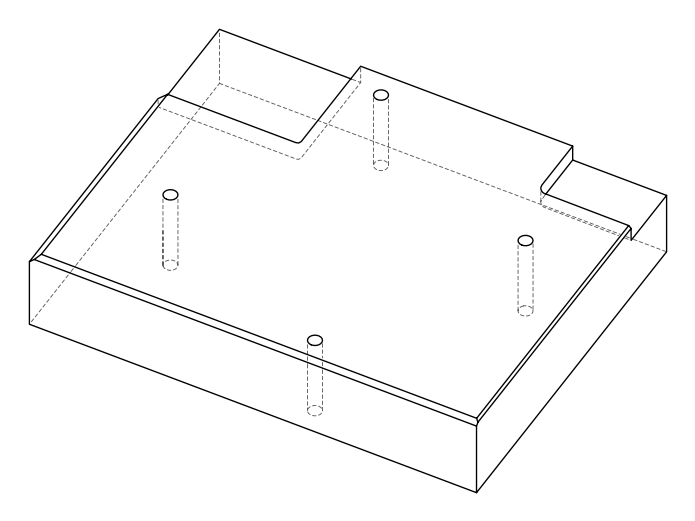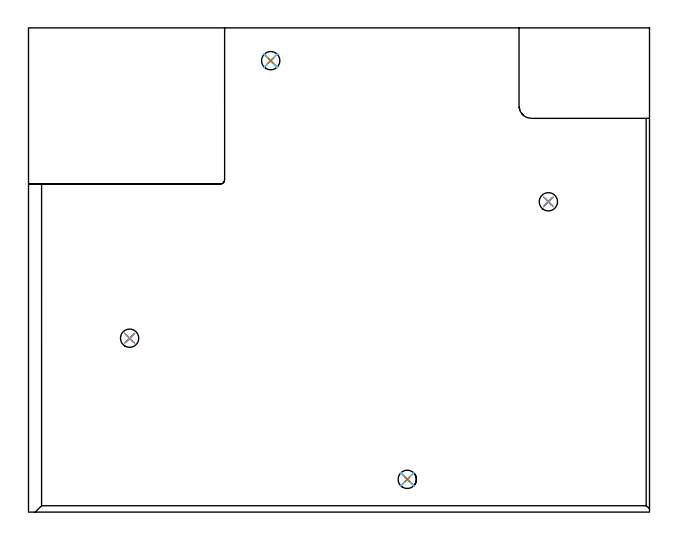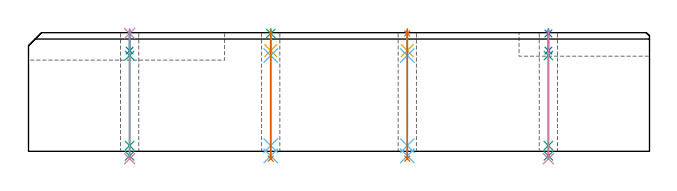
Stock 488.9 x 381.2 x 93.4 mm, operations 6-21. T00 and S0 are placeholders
(PLAN: 21 operations, 15 tool changes, 177.9 min)
(1 AREA_MILL | FG_CHAMFER_SURFACE | UGT0205_001 | 7.87 min | 6081 mm3)
(2 AREA_MILL_1 | FG_CHAMFER_SURFACE_1 | UGT0205_001 | 8.45 min | 13941 mm3)
(3 AREA_MILL_2 | FG_CHAMFER_SURFACE_2 | UGT0205_001 | 2.61 min | 1039 mm3)
(4 MILL_CORNER_NOTCH_RECTANGULAR | CORNER_NOTCH_RECTANGULAR | UGT0201_100 | Follow Part, ap 4.5, ae 75% | 7.44 min | 134902 mm3)
(5 MILL_CORNER_NOTCH_RECTANGULAR_1 | CORNER_NOTCH_RECTANGULAR_1 | UGT0201_014 | Follow Part, ap 1.5, ae 75% | 147.61 min | 409828 mm3)
(6 SPOT_DRILL | STEP1HOLE | NXT0321_9005460120000 | 0.03 min | 2 mm3)
(7 SPOT_DRILL_1 | STEP1HOLE_1 | NXT0321_9005460120000 | 0.03 min | 7 mm3)
(8 SPOT_DRILL_2 | STEP1HOLE_2 | NXT0321_9005460120000 | 0.03 min | 2 mm3)
(9 SPOT_DRILL_3 | STEP1HOLE_3 | NXT0321_9005460120000 | 0.03 min | 9 mm3)
(10 DRILL_BLIND_HOLE_INTO_CENTER | STEP1HOLE | UGT0301_209 | 0.07 min | 796 mm3)
(11 GUN_DRILL_THROUGH_HOLE | STEP1HOLE | UGT0307_006 | 0.48 min | 5135 mm3)
(12 DRILL_TO_ENLARGE_THROUGH_HOLE | STEP1HOLE | UGT0301_276 | 0.41 min | 9190 mm3)
(13 DRILL_BLIND_HOLE_INTO_CENTER_1 | STEP1HOLE_1 | UGT0301_209 | 0.07 min | 866 mm3)
(14 GUN_DRILL_THROUGH_HOLE_1 | STEP1HOLE_1 | UGT0307_006 | 0.48 min | 5074 mm3)
(15 DRILL_TO_ENLARGE_THROUGH_HOLE_1 | STEP1HOLE_1 | UGT0301_276 | 0.41 min | 9245 mm3)
(16 DRILL_BLIND_HOLE_INTO_CENTER_2 | STEP1HOLE_2 | UGT0301_209 | 0.07 min | 847 mm3)
(17 GUN_DRILL_THROUGH_HOLE_2 | STEP1HOLE_2 | UGT0307_006 | 0.48 min | 5113 mm3)
(18 DRILL_TO_ENLARGE_THROUGH_HOLE_2 | STEP1HOLE_2 | UGT0301_276 | 0.41 min | 9180 mm3)
(19 DRILL_BLIND_HOLE_INTO_CENTER_3 | STEP1HOLE_3 | UGT0301_209 | 0.07 min | 855 mm3)
(20 GUN_DRILL_THROUGH_HOLE_3 | STEP1HOLE_3 | UGT0307_006 | 0.48 min | 5084 mm3)
(21 DRILL_TO_ENLARGE_THROUGH_HOLE_3 | STEP1HOLE_3 | UGT0301_276 | 0.41 min | 9219 mm3)
(TOOL UGT0205_001 | Chamfer Mill 20 x 3 x 45 deg. | D20 FL50 Z2)
(TOOL UGT0201_100 | End Mill 18 mm | D18 FL22 Z2)
(TOOL UGT0201_014 | End mill 6 mm | D6 FL24 Z4)
(TOOL NXT0321_9005460120000 | NC Spot Drill, 142deg, 12mm, Carbide, Uncoated | D12 PA142 FL30 Z2)
(TOOL UGT0301_209 | Twist Drill 9.4 mm | D9.4 PA118 FL78 Z2)
(TOOL UGT0307_006 | Gun Drill 9 mm | D9 PA130 FL24 Z1)
(TOOL UGT0301_276 | Twist Drill 14.4 mm | D14.4 PA118 FL114 Z2)
(OP 6 SPOT_DRILL)
G17 G21 G94 G90
T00 M6
G54
G17 G0 G90 X298.2 Y25.8 S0 M3
G43 Z103.4 H0
G94 G81 G98 Z92.78 F250. R96.4
G80
M5
M2
(OP 7 SPOT_DRILL_1)
G17 G21 G94 G90
T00 M6
G54
G17 G0 G90 X409.3 Y244.3 S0 M3
G43 Z103.4 H0
G94 G81 G98 Z92.78 F250. R96.4
G80
M5
M2
(OP 8 SPOT_DRILL_2)
G17 G21 G94 G90
T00 M6
G54
G17 G0 G90 X190.7 Y355.4 S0 M3
G43 Z103.4 H0
G94 G81 G98 Z92.78 F250. R96.4
G80
M5
M2
(OP 9 SPOT_DRILL_3)
G17 G21 G94 G90
T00 M6
G54
G17 G0 G90 X79.6 Y136.9 S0 M3
G43 Z103.4 H0
G94 G81 G98 Z92.78 F250. R96.4
G80
M5
M2
(OP 10 DRILL_BLIND_HOLE_INTO_CENTER)
G17 G21 G94 G90
T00 M6
G54
G17 G0 G90 X298.2 Y25.8 S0 M3
G43 Z103.4 H0
G94 G81 G98 Z79.3 F250. R95.4
G80
M5
M2
(OP 11 GUN_DRILL_THROUGH_HOLE)
G17 G21 G94 G90
T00 M6
G54
G17 G0 G90 X298.2 Y25.8 M8
G43 Z103.4 H0
Z91.184
S716 M3
G94 G1 Z75.405 F125. M26
G4 X.084
Z4.5 F250.
G4 X.084
Z-3.598 F125.
G4 X.084
M5
M9
G0 Z91.184
Z103.4
M2
(OP 12 DRILL_TO_ENLARGE_THROUGH_HOLE)
G17 G21 G94 G90
T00 M6
G54
G17 G0 G90 X298.2 Y25.8 S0 M3
G43 Z103.4 H0
G94 G73 G98 Z-5.826 F250. Q14.175 R95.4
G80
M5
M2
(OP 13 DRILL_BLIND_HOLE_INTO_CENTER_1)
G17 G21 G94 G90
T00 M6
G54
G17 G0 G90 X409.3 Y244.3 S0 M3
G43 Z103.4 H0
G94 G81 G98 Z79.3 F250. R95.4
G80
M5
M2
(OP 14 GUN_DRILL_THROUGH_HOLE_1)
G17 G21 G94 G90
T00 M6
G54
G17 G0 G90 X409.3 Y244.3 M8
G43 Z103.4 H0
Z91.184
S716 M3
G94 G1 Z75.405 F125. M26
G4 X.084
Z4.5 F250.
G4 X.084
Z-3.598 F125.
G4 X.084
M5
M9
G0 Z91.184
Z103.4
M2
(OP 15 DRILL_TO_ENLARGE_THROUGH_HOLE_1)
G17 G21 G94 G90
T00 M6
G54
G17 G0 G90 X409.3 Y244.3 S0 M3
G43 Z103.4 H0
G94 G73 G98 Z-5.826 F250. Q14.175 R95.4
G80
M5
M2
(OP 16 DRILL_BLIND_HOLE_INTO_CENTER_2)
G17 G21 G94 G90
T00 M6
G54
G17 G0 G90 X190.7 Y355.4 S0 M3
G43 Z103.4 H0
G94 G81 G98 Z79.3 F250. R95.4
G80
M5
M2
(OP 17 GUN_DRILL_THROUGH_HOLE_2)
G17 G21 G94 G90
T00 M6
G54
G17 G0 G90 X190.7 Y355.4 M8
G43 Z103.4 H0
Z91.184
S716 M3
G94 G1 Z75.405 F125. M26
G4 X.084
Z4.5 F250.
G4 X.084
Z-3.598 F125.
G4 X.084
M5
M9
G0 Z91.184
Z103.4
M2
(OP 18 DRILL_TO_ENLARGE_THROUGH_HOLE_2)
G17 G21 G94 G90
T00 M6
G54
G17 G0 G90 X190.7 Y355.4 S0 M3
G43 Z103.4 H0
G94 G73 G98 Z-5.826 F250. Q14.175 R95.4
G80
M5
M2
(OP 19 DRILL_BLIND_HOLE_INTO_CENTER_3)
G17 G21 G94 G90
T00 M6
G54
G17 G0 G90 X79.6 Y136.9 S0 M3
G43 Z103.4 H0
G94 G81 G98 Z79.3 F250. R95.4
G80
M5
M2
(OP 20 GUN_DRILL_THROUGH_HOLE_3)
G17 G21 G94 G90
T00 M6
G54
G17 G0 G90 X79.6 Y136.9 M8
G43 Z103.4 H0
Z91.184
S716 M3
G94 G1 Z75.405 F125. M26
G4 X.084
Z4.5 F250.
G4 X.084
Z-3.598 F125.
G4 X.084
M5
M9
G0 Z91.184
Z103.4
M2
(OP 21 DRILL_TO_ENLARGE_THROUGH_HOLE_3)
G17 G21 G94 G90
T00 M6
G54
G17 G0 G90 X79.6 Y136.9 S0 M3
G43 Z103.4 H0
G94 G73 G98 Z-5.826 F250. Q14.175 R95.4
G80
M5
M2
